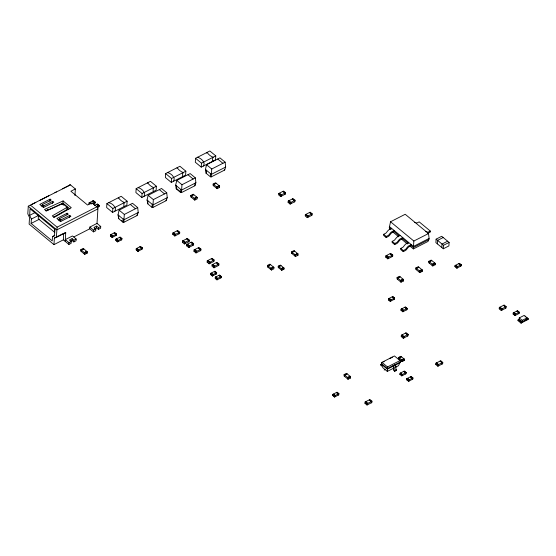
<?xml version="1.0" encoding="UTF-8"?>
<svg xmlns="http://www.w3.org/2000/svg" width="556" height="556" viewBox="0 0 556 556"><rect width="100%" height="100%" fill="white"/><g stroke="black" fill="none" stroke-linecap="round" stroke-linejoin="round"><path stroke-width="0.83" d="M387.296 371.408L387.504 366.967L381.923 362.359L381.416 364.291L382.848 367.731L387.296 371.408L393.995 367.989M413.358 248.921L413.838 241.04L390.534 221.774L405.206 214.275L428.516 233.541L429.1 238.441L428.03 241.422L413.358 248.921L410.029 246.169M123.821 222.324L124.308 214.442L119.116 210.154L132.516 203.301L137.7 207.596L138.229 212.489L137.221 215.471L123.821 222.324L121.549 220.44M152.858 207.485L153.338 199.604L148.146 195.316L161.546 188.47L166.731 192.758L167.259 197.651L166.251 200.64L152.858 207.485L152.038 207.409L147.59 203.725L147.778 200.667M181.478 192.605L181.958 184.731L176.766 180.436L190.166 173.59L195.358 177.878L195.879 182.778L194.871 185.76L181.478 192.605L181.2 190.771M211.252 176.891L211.739 169.01L206.547 164.722L219.94 157.876L225.131 162.164L225.66 167.057L224.652 170.046L211.252 176.891L210.439 176.815L205.984 173.138L206.172 170.073M74.949 195.629L75.359 188.957L70.466 184.912L28.287 206.123L27.8 213.81L29.524 217.528L29.12 224.096L53.967 244.633L63.342 239.838L63.745 233.277L54.363 238.065L53.967 244.633M29.656 215.339L30.059 208.771L54.898 229.315L54.502 235.876L52.514 236.536L52.243 240.915L31.108 223.442L31.372 219.064L29.656 215.339L35.014 212.6M38.475 215.123L38.253 218.772L54.564 232.262L54.794 228.613M42.138 206.811L42.277 204.629L51.208 200.063L50.096 199.138L39.823 204.393L43.528 207.457L53.8 202.203L52.688 201.286L43.757 205.852L43.667 207.312M49.964 201.328L50.096 199.138M52.556 203.475L52.688 201.286M54.363 238.065L56.351 237.412L57.101 227.161L96.939 206.797A1.626 0.82 62.9 0 1 97.905 208.882L97.015 223.415L100.726 226.48L100.615 228.231L98.384 229.371L96.529 227.842L96.633 226.09L93.957 227.46L95.813 228.989L95.701 230.74L93.471 231.887L89.759 228.815L89.87 227.07L97.015 223.415M59.2 220.913L59.332 218.723L68.263 214.164L67.151 213.24L56.879 218.494L60.59 221.559L70.862 216.305L69.75 215.387L60.812 219.954L60.729 221.413M69.959 208.896L62.967 203.114L63.099 200.924L44.494 209.445L46.343 210.981L62.717 203.6L67.172 207.277L67.033 209.466L53.633 217.208M65.198 241.373L65.733 232.616L64.406 233.054M67.061 214.699L67.151 213.24M69.611 217.577L69.75 215.387M68.902 244.438L69.013 242.687L65.302 239.622L72.454 235.966L76.158 239.031L76.054 240.783L73.816 241.929L71.967 240.394L72.072 238.642L69.389 240.011L71.244 241.547L71.14 243.299L68.902 244.438L63.342 239.838M73.816 241.929L73.927 240.178L72.072 238.642M80.808 249.679L80.724 251.02L84.755 254.356L87.188 253.112L87.271 251.771L83.233 248.442L80.808 249.679L84.839 253.015L84.755 254.356M81.225 251.437L81.308 250.096L83.741 248.859L81.301 250.249M84.255 253.939L84.338 252.598L86.764 251.354L84.324 252.751M89.029 203.982L89.099 202.801L93.387 200.612L95.166 202.078L95.097 203.26L93.276 204.191M89.168 203.781L89.634 202.523L91.413 203.996M92.845 201.015L94.624 202.488L95.027 202.28L93.248 200.806L92.845 201.015L94.624 202.488M94.562 203.538L95.027 202.28M93.471 231.887L93.575 230.135L89.87 227.07M96.925 204.386L98.704 205.859L99.107 205.65L97.321 204.177L96.925 204.386L98.704 205.859M98.641 206.908L99.107 205.65M94.36 205.567L97.467 203.982L99.246 205.449L99.176 206.63L97.349 207.562M98.384 229.371L98.488 227.619L96.633 226.09M106.898 203.593L106.655 207.534L112.59 212.441L126.879 205.136L127.122 201.196L121.187 196.289L106.898 203.593L112.833 208.5L112.59 212.441M110.387 235.973L110.456 234.792L114.744 232.603L116.524 234.076L116.454 235.257L112.166 237.447L110.387 235.973L110.922 235.702M112.305 237.245L110.526 235.779L110.581 234.854C111.075 233.93 113.612 236.029 112.361 236.328L112.305 237.245L112.701 237.176M112.166 237.447L112.236 236.265L116.524 234.076M114.202 233.006L115.982 234.479L116.385 234.271L114.605 232.804L114.202 233.006L115.982 234.479M115.919 235.529L116.385 234.271M115.836 239.24L115.759 240.421L117.538 241.895L121.827 239.699L121.903 238.517L120.124 237.044L115.836 239.24L118.081 241.617M118.143 240.567C113.104 237.169 119.651 240.31 117.74 240.769M123.592 219.717L123.453 222.018L123.008 222.247L118.56 218.564L118.741 215.499M117.538 241.895L117.615 240.706L121.903 238.517M119.575 237.454L121.361 238.92L121.757 238.719L119.978 237.245L119.575 237.454L121.361 238.92M121.291 239.977L121.757 238.719M123.008 222.247L123.196 219.182L123.64 218.953M136.15 188.644L135.907 192.584L141.843 197.484L156.139 190.18L156.375 186.239L150.447 181.339L136.15 188.644L142.086 193.544L141.843 197.484M137.395 213.407L137.297 214.943L136.852 215.165M136.178 249.825L136.248 248.643L140.536 246.454L142.315 247.927L142.246 249.109L137.957 251.298L136.178 249.825L136.713 249.554M138.555 249.978C133.516 246.572 140.063 249.72 138.159 250.179L138.096 251.097L138.493 251.027M137.957 251.298L138.027 250.117L142.315 247.927M139.994 246.857L141.773 248.33L142.176 248.129L140.397 246.655L139.994 246.857L141.773 248.33M141.71 249.38L142.176 248.129M152.038 207.409L152.226 204.344L152.671 204.115M165.625 173.576L165.389 177.517L171.324 182.424L185.614 175.119L185.857 171.178L179.922 166.272L165.625 173.576L171.561 178.483L171.324 182.424M172.777 234.34L172.86 232.999L177.718 230.518L179.734 232.186L179.651 233.527L174.792 236.008L172.777 234.34L173.382 234.027M181.11 192.3L180.658 192.529L176.21 188.852L176.398 185.787M174.792 236.008L174.876 234.667L172.86 232.999M175.404 235.695L175.481 234.361L173.465 232.693L175.474 234.507M180.658 192.529L180.846 189.464M179.046 233.833L179.129 232.498L177.114 230.83L179.122 232.644M182.417 242.312L182.5 240.97L187.358 238.489L189.381 240.157L189.297 241.492L184.439 243.98L182.417 242.312L183.028 241.999M184.439 243.98L184.516 242.638L182.5 240.97M185.044 243.667L185.127 242.326L183.105 240.658L185.113 242.479M186.684 245.835L186.767 244.494L191.625 242.013L193.641 243.681L193.557 245.022L188.699 247.503L186.684 245.835L187.289 245.523M190.819 195.441L190.736 196.775L194.774 200.111L197.199 198.874L197.283 197.533L193.252 194.197L190.819 195.441L194.85 198.77L194.774 200.111M191.243 197.192L191.32 195.858L193.752 194.614L191.313 196.004M188.686 241.804L188.769 240.463L186.753 238.795L188.762 240.616M188.699 247.503L188.783 246.162L186.767 244.494M189.311 247.191L189.387 245.856L187.372 244.188L189.381 246.002M195.552 158.286L195.309 162.22L201.244 167.127L215.54 159.822L215.777 155.882L209.848 150.982L195.552 158.286L201.487 163.186L201.244 167.127M194.954 185.224L195.045 183.695M194.266 199.694L194.35 198.353L196.775 197.116L194.343 198.506M192.953 245.328L193.036 243.994L191.014 242.326L193.022 244.14M193.988 251.277L194.072 249.936L198.93 247.455L200.945 249.123L200.869 250.464L196.011 252.945L193.988 251.277L194.6 250.971L196.615 252.632L196.699 251.298L194.676 249.63L196.685 251.444M196.011 252.945L196.087 251.604L194.072 249.936M200.257 250.77L200.341 249.435L198.325 247.767L200.334 249.581M210.439 176.815L210.627 173.75L211.071 173.521M207.152 262.161L207.235 260.82L212.093 258.338L214.116 260.006L214.032 261.348L209.174 263.829L207.152 262.161L207.763 261.848M213.15 184.022L213.066 185.363L217.104 188.699L219.53 187.455L219.613 186.121L215.582 182.785L213.15 184.022L217.187 187.358L217.104 188.699M213.573 185.78L213.657 184.439L216.082 183.202L213.643 184.592M209.174 263.829L209.251 262.488L207.235 260.82M209.779 263.516L209.862 262.175L207.847 260.514L209.855 262.328M210.557 274.567L210.627 273.385L214.915 271.196L216.694 272.662L216.625 273.844L212.336 276.04L210.557 274.567L211.092 274.296L212.872 275.762L210.696 274.365L210.752 273.448C211.245 272.523 213.782 274.622 212.531 274.921L212.475 275.839M216.597 188.282L216.68 186.941L219.113 185.704L216.673 187.094M212.058 264.809L211.975 266.143L213.99 267.811L218.849 265.33L218.932 263.989L216.916 262.321L212.058 264.809L214.074 266.477L213.99 267.811M212.336 276.04L212.406 274.859L216.694 272.662M213.421 261.654L213.504 260.312L211.488 258.651L213.497 260.465M214.373 271.599L216.152 273.072L216.555 272.864L214.769 271.391L214.373 271.599L216.152 273.072M214.602 267.505L214.679 266.164L212.663 264.496L214.672 266.31M215.262 277.215L215.193 278.396L216.972 279.87L221.26 277.68L221.33 276.499L219.55 275.025L215.262 277.215L217.507 279.599M217.57 278.542C212.531 275.144 219.078 278.292 217.167 278.751M216.089 274.122L216.555 272.864M216.972 279.87L217.042 278.688L221.33 276.499M218.244 265.643L218.327 264.302L216.312 262.634L218.32 264.447M219.008 275.428L220.788 276.902L221.191 276.693L219.405 275.227L219.008 275.428L220.788 276.902M220.718 277.951L221.191 276.693M267.485 265.386L267.408 266.727L271.439 270.063L273.872 268.819L273.948 267.478L269.917 264.142L267.485 265.386L271.523 268.722L271.439 270.063M267.909 267.144L267.992 265.803L270.425 264.559L267.985 265.949M270.939 269.646L271.015 268.305L273.448 267.061L271.008 268.451M278.709 193.537L278.625 194.878L280.641 196.546L285.499 194.058L285.582 192.724L283.567 191.055L278.709 193.537L280.724 195.205L280.641 196.546M278.257 266.185L278.188 267.366L281.746 270.313L283.887 269.215L283.963 268.034L280.405 265.087L278.257 266.185L281.816 269.132L281.746 270.313M278.361 266.407L278.695 266.685L280.843 265.587L280.509 265.316L278.361 266.407L278.632 267.735M278.695 266.685L280.843 265.587M284.894 194.371L284.978 193.029L282.955 191.361L284.964 193.182M281.301 269.945L283.789 268.993L283.845 268.075C283.546 267.075 280.558 268.604 281.697 269.167L281.642 270.084M288.119 202.426L288.203 201.084L293.061 198.603L295.076 200.271L294.993 201.613L290.135 204.094L288.119 202.426L288.724 202.113M290.135 204.094L290.218 202.752L288.203 201.084M290.746 203.781L290.823 202.447L288.807 200.779L290.816 202.592M294.388 201.918L294.471 200.584L292.449 198.916L294.458 200.73M291.573 251.84L291.49 253.175L295.521 256.511L297.953 255.273L298.037 253.932L293.999 250.596L291.573 251.84L295.604 255.169L295.521 256.511M291.99 253.592L292.074 252.257L294.506 251.013L292.067 252.403M295.021 256.094L295.104 254.752L297.529 253.515L295.09 254.905M305.334 214.651L305.251 215.992L307.266 217.66L312.131 215.179L312.208 213.838L310.192 212.17L305.334 214.651L307.35 216.319L307.266 217.66M307.878 217.347L307.961 216.013L305.939 214.345L307.948 216.159M311.52 215.485L311.603 214.15L309.588 212.482L311.596 214.296M332.738 395.552L332.808 394.371L337.096 392.175L338.875 393.648L338.806 394.829L334.517 397.026L332.738 395.552L333.28 395.149L332.877 395.351L335.053 396.748M332.877 395.351L332.94 394.433C333.426 393.509 335.963 395.601 334.719 395.907L334.663 396.824M334.517 397.026L334.594 395.837L338.875 393.648M336.554 392.585L338.333 394.051L338.736 393.85L336.957 392.376L336.554 392.585L338.333 394.051M338.27 395.107L338.736 393.85M344.108 374.584L344.025 375.925L348.063 379.262L350.488 378.017L350.572 376.676L346.534 373.34L344.108 374.584L348.139 377.92L348.063 379.262M344.532 376.342L344.609 375.001L347.041 373.757L344.602 375.147M347.556 378.844L347.639 377.503L350.065 376.259L349.995 377.448M365 403.357L365.083 402.016L369.942 399.528L371.957 401.196L371.881 402.537L367.016 405.018L365 403.357L365.612 403.044M367.016 405.018L367.099 403.684L365.083 402.016M367.627 404.712L367.711 403.371L365.688 401.703L367.697 403.517M371.269 402.85L371.352 401.508L369.337 399.84L371.345 401.654M391.584 228.342L389.485 229.419A4.246 2.384 -50.4 0 0 387.713 230.914L386.107 232.922A0.952 0.535 -50.4 0 1 385.711 233.256L383.647 234.312L383.584 235.403L386.177 237.551L388.199 236.515A2.405 1.348 -50.4 0 0 389.395 235.508L390.812 233.735A2.794 1.571 -50.4 0 1 392.202 232.561L394.114 231.588L394.183 230.49L392.084 231.567A4.246 2.384 -50.4 0 0 390.312 233.061L388.707 235.063A0.952 0.535 -50.4 0 1 388.31 235.396L386.246 236.453L386.177 237.551M385.788 257.178L385.871 255.836L390.729 253.355L392.751 255.023L392.668 256.358L387.81 258.846L385.788 257.178L386.399 256.865M381.444 364.09L380.554 364.548L381.166 365.737A1.015 0.514 62.9 0 0 381.861 365.507L381.944 364.124M390.055 229.656L389.297 227.599L390.534 221.774M381.305 365.028L381.444 362.832A1.453 0.737 62.9 0 1 382.299 362.554M387.81 258.846L387.893 257.504L385.871 255.836M388.415 258.533L388.498 257.192L386.483 255.524L388.491 257.345M388.477 299.886L388.547 298.704L392.835 296.508L394.614 297.981L394.545 299.163L390.256 301.352L388.477 299.886L389.012 299.608M390.395 301.157L388.616 299.684L388.672 298.767C389.165 297.842 391.702 299.934 390.451 300.233L390.395 301.157L390.792 301.081M400.118 235.396L398.013 236.474A4.246 2.384 -50.4 0 0 396.247 237.968L394.635 239.97A0.952 0.535 -50.4 0 1 394.239 240.303L392.182 241.36L392.112 242.451L394.704 244.598L396.727 243.57A2.405 1.348 -50.4 0 0 397.922 242.562L399.34 240.783A2.794 1.571 -50.4 0 1 400.73 239.615L402.641 238.635L402.711 237.544L400.612 238.621A4.246 2.384 -50.4 0 0 398.84 240.109L397.234 242.117A0.952 0.535 -50.4 0 1 396.838 242.451L394.774 243.507L394.704 244.598M392.063 256.67L392.14 255.329L390.124 253.661L392.133 255.482M390.256 301.352L390.326 300.17L394.614 297.981M392.293 296.918L394.072 298.384L394.475 298.183L392.696 296.709L392.293 296.918L394.072 298.384M394.009 299.434L394.475 298.183M397.088 277.527L397.012 278.862L401.043 282.198L403.475 280.961L403.559 279.619L399.521 276.283L397.088 277.527L401.126 280.856L401.043 282.198M397.512 279.279L397.596 277.944L400.028 276.7L397.589 278.09M394.767 371.311L394.121 370.776A1.015 0.514 62.9 0 1 393.516 369.476L393.641 367.273L392.967 365.688L393.46 366.098A1.453 0.737 62.9 0 1 394.204 367.704L394.079 369.962L394.767 371.311L396.553 370.4L395.865 369.066L395.99 366.793A1.453 0.737 62.9 0 0 395.247 365.188L394.76 364.771M408.646 242.444L406.547 243.521A4.246 2.384 -50.4 0 0 404.775 245.015L403.163 247.024A0.952 0.535 -50.4 0 1 402.773 247.357L400.709 248.407L400.64 249.505L403.239 251.653L405.255 250.617A2.405 1.348 -50.4 0 0 406.45 249.609L407.868 247.837A2.794 1.571 -50.4 0 1 409.258 246.662L411.176 245.682L411.238 244.591L409.14 245.669A4.246 2.384 -50.4 0 0 407.367 247.163L405.762 249.164A0.952 0.535 -50.4 0 1 405.366 249.498L403.302 250.554L403.239 251.653M400.542 281.781L400.619 280.439L403.051 279.202L400.612 280.592M401.084 310.304L401.154 309.122L405.442 306.933L407.221 308.406L407.152 309.588L402.864 311.777L401.084 310.304L401.62 310.033M403.003 311.575L401.223 310.109L401.279 309.185C401.773 308.26 404.309 310.359 403.058 310.658L403.003 311.575L403.399 311.506M398.728 357.404L398.652 358.585L402.21 361.525L404.358 360.434L404.427 359.252L400.869 356.306L398.728 357.404L402.287 360.344L402.21 361.525M398.826 357.626L399.159 357.904L401.307 356.806L400.973 356.528L398.826 357.626L399.097 358.954M399.159 357.904L401.307 356.806M401.258 336.575L401.342 335.24L406.2 332.752L408.215 334.42L408.132 335.761L403.274 338.243L401.258 336.575L401.863 336.269M402.864 311.777L402.933 310.595L407.221 308.406M395.483 367.224L398.464 365.702L400.341 361.921L400.028 360.566L394.447 355.958L381.923 362.359M400.014 374.424L400.091 373.243L404.379 371.047L406.158 372.52L406.082 373.702L401.793 375.891L400.014 374.424L400.563 374.014L400.16 374.223L402.329 375.62M400.16 374.223L400.626 372.965L402.398 374.57L401.939 375.696M404.9 307.336L406.679 308.809L407.082 308.601L405.303 307.134L404.9 307.336L406.679 308.809M402.113 361.303L402.169 360.385C401.022 359.822 404.017 358.293 404.309 359.287L404.254 360.212L401.766 361.157L403.197 360.427M403.274 338.243L403.357 336.908L401.342 335.24M403.885 337.937L403.962 336.595L401.946 334.927L403.955 336.741M401.793 375.891L401.87 374.709L406.158 372.52M406.617 309.859L407.082 308.601M403.83 371.457L405.609 372.923L406.012 372.722L404.233 371.248L403.83 371.457L405.609 372.923M407.527 336.074L407.611 334.733L405.588 333.065L407.597 334.879M405.546 373.973L406.012 372.722M406.763 379.824L406.839 378.643L411.127 376.454L412.906 377.927L412.83 379.109L408.542 381.298L406.763 379.824L407.298 379.553M408.688 381.096L406.909 379.63L406.964 378.705C407.458 377.781 409.994 379.88 408.743 380.179L408.688 381.096L409.084 381.027M408.542 381.298L408.618 380.116L412.906 377.927M415.846 267.936L415.77 269.278L419.801 272.614L422.233 271.37L422.317 270.028L418.279 266.692L415.846 267.936L419.884 271.272L419.801 272.614M416.27 269.695L416.354 268.353L418.786 267.109L416.347 268.506M410.578 376.857L412.357 378.33L412.76 378.122L410.981 376.655L410.578 376.857L412.357 378.33M412.295 379.38L412.76 378.122M419.3 272.197L419.377 270.855L421.809 269.611L421.726 270.953L422.233 271.37M414.491 222.532A4.246 2.384 -50.4 0 1 415.283 222.539L416.701 222.963A0.952 0.535 -50.4 0 0 417.125 222.914L419.182 221.865L430.295 231.046L430.226 232.137L428.21 233.172A2.405 1.348 -50.4 0 1 427.793 233.339M428.801 261.32L428.718 262.654L432.756 265.99L435.181 264.753L435.265 263.412L431.234 260.076L428.801 261.32L432.839 264.656L432.756 265.99M429.225 263.071L429.308 261.737L431.734 260.493L429.295 261.883M432.248 265.573L432.332 264.239L434.764 262.995L432.325 264.385M436.106 239.149L435.897 242.645L443.313 248.782L448.894 245.926L449.109 242.423L441.693 236.293L436.106 239.149L443.521 245.279L443.313 248.782M437.377 243.875L437.593 240.373L443.174 237.516M441.825 247.552L442.041 244.049L447.622 241.2M435.821 364.548L435.904 363.214L440.762 360.726L442.778 362.394L442.694 363.735L437.836 366.216L435.821 364.548L436.425 364.243M437.836 366.216L437.919 364.875L435.904 363.214M438.448 365.911L438.524 364.569L436.509 362.901L438.517 364.715M442.089 364.048L442.173 362.707L440.15 361.039L442.159 362.853M455.058 266.671L455.128 265.49L459.416 263.301L461.195 264.774L461.126 265.956L456.837 268.145L455.058 266.671L455.6 266.268L455.197 266.47L457.373 267.867M455.197 266.47L455.26 265.553C455.746 264.628 458.283 266.727 457.039 267.026L456.983 267.943M456.837 268.145L456.914 266.963L455.128 265.49M458.874 263.704L460.653 265.177L461.056 264.969L459.277 263.502L458.874 263.704L460.653 265.177M460.59 266.227L461.056 264.969M499.232 308.83L499.316 307.489L504.174 305.001L506.189 306.669L506.106 308.01L501.248 310.491L499.232 308.83L499.837 308.517M501.248 310.491L501.331 309.157L499.316 307.489M501.853 310.185L501.936 308.844L499.92 307.176L501.929 308.99M505.501 308.323L505.585 306.981L503.562 305.313L505.571 307.127M513.167 314.112L513.244 312.931L517.525 310.734L519.311 312.208L519.235 313.389L514.946 315.579L513.167 314.112L513.702 313.834L515.481 315.308L513.313 313.911L513.369 312.993C513.862 312.069 516.399 314.161 515.148 314.46L515.092 315.384M514.946 315.579L515.023 314.397L513.244 312.931M516.983 311.145L518.762 312.611L519.165 312.409L517.386 310.936L516.983 311.145L518.762 312.611M521.278 322.973L521.931 322.112L518.97 319.658L519.269 317.914L524.225 315.384L528.2 318.699L528.151 319.457L521.007 323.112L518.039 320.659L518.088 319.902L519.582 319.137M518.699 313.667L519.165 312.409M521.007 323.112L521.055 322.348L518.088 319.902M521.931 322.112L522.237 320.367L527.192 317.837L527.297 319.373L527.943 319.04L527.908 319.589M524.85 320.409L526.72 319.457M525.184 317.01L525.232 316.246M383.216 362.039L383.23 361.921A1.453 0.737 62.9 0 1 384.085 361.636L384.189 361.713M389.916 358.613L389.93 358.495A1.453 0.737 62.9 0 1 390.785 358.217L390.889 358.293M391.702 357.703L391.716 357.584A1.453 0.737 62.9 0 1 392.453 357.23M118.636 218.028L118.004 214.887L119.116 210.154M147.59 203.725L148.035 203.503L147.034 200.049L148.146 195.316M179.838 191.25L176.287 188.317L175.654 185.176L176.766 180.436M205.984 173.138L206.436 172.909L205.435 169.462L206.547 164.722M67.172 207.277L52.278 215.881L54.134 217.417L71.258 207.673L63.099 200.924M32.067 204.337L35.869 202.391M39.678 200.445L48.803 195.781M54.891 192.668L56.413 191.889M62.501 188.776L68.59 185.669M41.158 205.831L42.624 205.081M75.359 188.957L70.89 191.236L87.577 205.032L92.046 202.752L96.939 206.797M46.217 210.46L48.532 209.278M31.372 219.064L38.267 215.54M31.108 223.442L39.532 219.133M58.213 219.933L59.68 219.182M92.699 203.343L95.166 202.078M96.779 206.714L99.246 205.449M97.905 208.882L56.816 229.878L28.259 206.276M52.514 236.536L54.808 235.362M56.351 237.412L65.733 232.616M112.833 208.5L127.122 201.196M142.086 193.544L156.375 186.239M171.561 178.483L185.857 171.178M201.487 163.186L215.777 155.882M73.858 236.946L89.759 228.815M70.626 241.082L71.967 240.394M94.52 228.87L96.529 227.842M211.739 169.01L225.131 162.164M181.958 184.731L195.358 177.878M69.013 242.687L71.244 241.547M73.927 240.178L76.158 239.031M93.575 230.135L95.813 228.989M98.488 227.619L100.726 226.48M124.308 214.442L137.7 207.596M153.338 199.604L166.731 192.758M176.21 188.852L176.655 188.623M118.56 218.564L119.005 218.334M225.66 167.057L211.363 174.362L205.435 169.462M195.879 182.778L181.59 190.082L175.654 185.176M138.229 212.489L123.932 219.794L118.004 214.887M167.259 197.651L152.969 204.955L147.034 200.049M224.728 169.51L224.283 169.74L224.652 170.046M166.327 200.104L165.883 200.334L166.251 200.64M110.526 235.779L110.929 235.57M84.839 253.015L87.271 251.771M194.85 198.77L197.283 197.533M217.187 187.358L219.613 186.121M116.364 239.094L115.905 240.22L117.684 241.693M136.776 248.504L136.317 249.63L138.096 251.097M174.876 234.667L179.734 232.186M184.516 242.638L189.381 240.157M280.724 195.205L285.582 192.724M188.783 246.162L193.641 243.681M290.218 202.752L295.076 200.271M196.087 251.604L200.945 249.123M209.251 262.488L214.116 260.006M307.35 216.319L312.208 213.838M214.074 266.477L218.932 263.989M210.696 274.365L211.099 274.164M215.791 277.076L215.332 278.202L217.111 279.668M295.604 255.169L298.037 253.932M271.523 268.722L273.948 267.478M281.364 268.895L283.511 267.797M281.697 269.167L283.963 268.034M430.295 231.046L428.231 232.095A0.952 0.535 -50.4 0 1 427.856 232.158L426.396 231.72A4.246 2.384 -50.4 0 0 425.597 231.72M413.838 241.04L428.516 233.541M387.893 257.504L392.751 255.023M429.1 238.441L413.462 246.433L389.36 226.507M429.03 239.539L413.4 247.524L411.176 245.682M443.521 245.279L449.109 242.423M419.37 271.001L421.802 269.764M401.126 280.856L403.559 279.619M419.884 271.272L422.317 270.028M432.839 264.656L435.265 263.412M388.616 299.684L389.019 299.475M456.914 266.963L461.195 264.774M401.223 310.109L401.627 309.9M403.357 336.908L408.215 334.42M347.625 377.649L350.058 376.412M348.139 377.92L350.572 376.676M387.504 366.967L400.028 360.566M501.331 309.157L506.189 306.669M401.835 360.107L403.976 359.016M402.169 360.385L404.427 359.252M384.182 370.025L385.072 369.573M400.341 361.921L387.386 368.538L381.451 363.638M392.932 366.341L387.344 369.198L381.416 364.291M394.718 365.431L400.299 362.575M394.809 370.657L396.595 369.74M515.023 314.397L519.311 312.208M518.97 319.658L518.039 320.659M406.909 379.63L407.312 379.421M437.919 364.875L442.778 362.394M521.055 322.348L528.2 318.699M367.099 403.684L371.957 401.196M45.905 210.926L62.967 203.114M381.187 365.07L380.554 364.548M526.796 318.734L527.303 319.158M513.765 312.785L515.551 314.258M513.369 312.993L515.148 314.46M455.656 265.351L457.435 266.817M519.269 317.914L522.237 320.367M455.26 265.553L457.039 267.026M518.977 319.443L521.945 321.896M434.681 264.336L435.181 264.753M389.297 227.599L391.285 229.246M393.933 231.435L399.243 235.82M402.551 238.559L408.521 243.493M392.717 231.859L398.708 236.807M401.369 239.01L407.367 243.966M383.647 234.312L386.246 236.453M392.182 241.36L394.774 243.507M400.709 248.407L403.302 250.554M402.968 280.544L403.475 280.961M281.322 195.045L279.314 193.224L281.329 194.892L281.253 196.233L280.238 195.399M389.075 298.558L390.854 300.031M401.682 308.983L403.461 310.45M388.547 298.704L390.451 300.233M401.154 309.122L403.058 310.658M217.709 159.016L222.9 163.304M219.029 187.038L219.53 187.455M297.446 254.856L297.953 255.273M187.935 174.73L193.127 179.018M194.503 185.454L194.871 185.76M403.913 360.066L404.358 360.434M283.442 268.847L283.887 269.215M407.367 378.504L409.147 379.97M406.839 378.643L408.743 380.179M400.091 373.243L401.995 374.772M395.907 369.865L396.553 370.4M159.315 189.61L164.506 193.898M349.988 377.6L350.488 378.017M130.285 204.441L135.469 208.736M211.155 273.239L212.934 274.713M210.627 273.385L212.531 274.921M333.336 394.225L335.115 395.698M332.808 394.371L334.719 395.907M89.627 202.655L90.816 203.635M89.099 202.801L90.413 203.844M136.248 248.643L138.159 250.179M110.985 234.653L112.764 236.119M110.456 234.792L112.361 236.328M61.501 203.524L63.46 205.136M66.727 207.84L68.68 209.452M42.277 204.629L43.757 205.852M59.332 218.723L60.812 219.954M30.622 205.275L57.101 227.161M86.68 252.695L87.188 253.112M395.087 365.737L395.372 366.154M173.375 181.374A4.358 2.446 -50.4 0 0 173.611 177.434A10.967 7.193 3.5 0 0 167.683 172.527A4.024 2.259 -50.4 0 1 167.884 172.701M182.938 176.488A5.762 3.232 -50.4 0 1 183.174 172.548A13.782 9.042 3.5 0 1 177.246 167.641A3.795 2.127 -50.4 0 0 176.989 168.037M203.294 166.077A4.358 2.446 -50.4 0 0 203.538 162.137A10.967 7.193 3.5 0 0 197.602 157.237A4.024 2.259 -50.4 0 1 197.971 157.619M212.858 161.191A5.762 3.232 -50.4 0 1 213.101 157.251A13.782 9.042 3.5 0 1 207.166 152.344A3.795 2.127 -50.4 0 0 206.693 153.15M114.64 211.391A4.358 2.446 -50.4 0 0 114.883 207.451A10.967 7.193 3.5 0 0 108.948 202.544A4.024 2.259 -50.4 0 1 109.317 202.933M124.203 206.505A5.762 3.232 -50.4 0 1 124.447 202.565A13.782 9.042 3.5 0 1 118.511 197.658A3.795 2.127 -50.4 0 0 118.261 198.054M143.893 196.435A4.358 2.446 -50.4 0 0 144.136 192.501A10.967 7.193 3.5 0 0 138.201 187.594A4.024 2.259 -50.4 0 1 138.409 187.768M153.456 191.549A5.762 3.232 -50.4 0 1 153.699 187.608A13.782 9.042 3.5 0 1 147.764 182.709A3.795 2.127 -50.4 0 0 147.514 183.105M69.347 185.28A1.626 0.82 62.9 0 1 70.466 184.912"/></g></svg>
